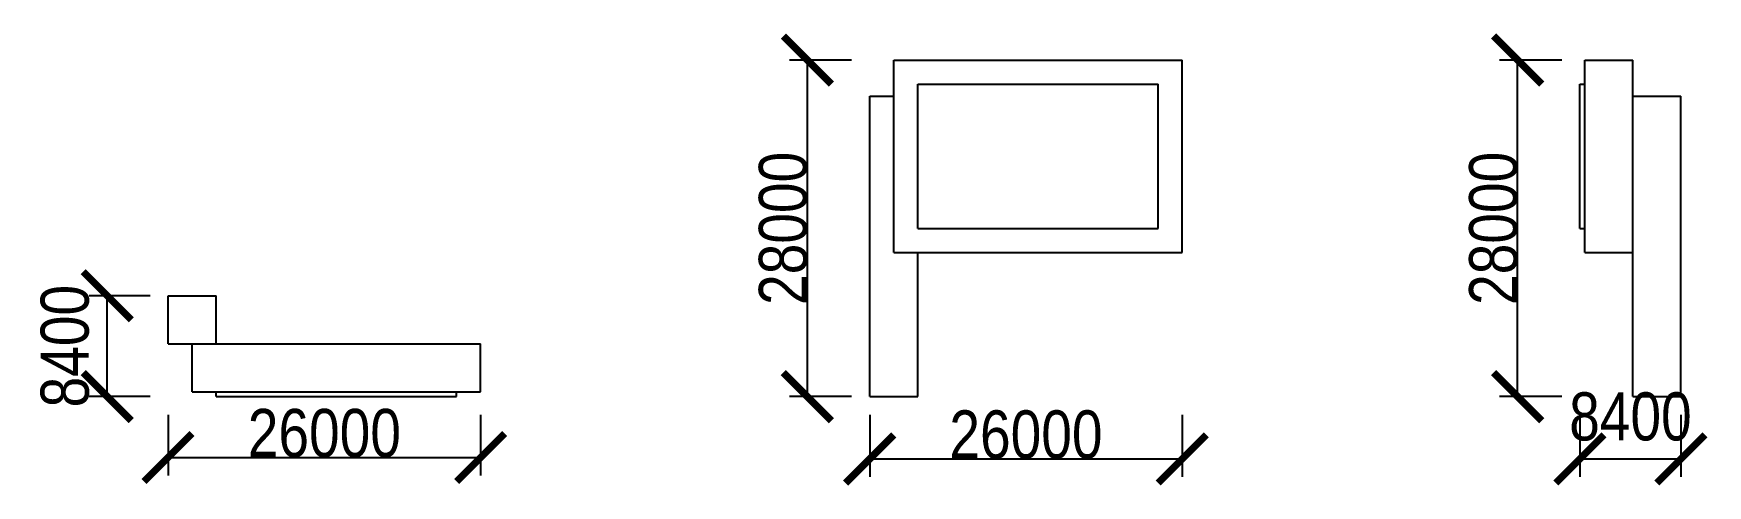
# Model space of a CAD drawing. Header units: millimetres. Extents: x -112 to 1281, y -74 to 302.
import ezdxf

# ---------------------------------------------------------------- set-up
doc = ezdxf.new("R2010")
doc.units = ezdxf.units.MM
doc.layers.add('DIM', color=5, linetype='Continuous')
doc.layers.add('OUTLINE', color=7, linetype='Continuous')
doc.styles.add('OpenSansCondensed-Light', font='OpenSansCondensed-Light.ttf')
doc.dimstyles.new('EZDXF', dxfattribs={"dimtxt": 0.25, "dimasz": 0.175, "dimexe": 0.375, "dimexo": 0.125, "dimgap": 0.1, "dimtad": 1, "dimlfac": 100, "dimzin": 12, "dimdsep": 46, "dimtxsty": 'OpenSansCondensed-Light', "dimblk": 'ARCHTICK', "dimcen": 2.5, "dimazin": 3, "dimtfac": 0.5, "dimtmove": 2, "dimatfit": 3})

# ---------------------------------------------------------------- blocks, each defined once
blk = doc.blocks.new('_ARCHTICK')
at = {"color": 0, "linetype": 'BYBLOCK', "const_width": 0.15}
blk.add_lwpolyline([(-0.5, -0.5), (0.5, 0.5)], dxfattribs=at)

msp = doc.modelspace()

# ---------------------------------------------------------------- linework, layer by layer
at = {"layer": 'OUTLINE'}
for points in [[(603.6, 120), (603.6, 280)], [(603.6, 280), (843.6, 280)], [(843.6, 120), (843.6, 280)], [(1178.4, 120), (1178.4, 280)], [(1178.4, 280), (1218.4, 280)], [(1218.4, 120), (1218.4, 280)], [(623.6, 260), (823.6, 260)], [(623.6, 140), (623.6, 260)], [(823.6, 140), (823.6, 260)], [(1174.4, 260), (1178.4, 260)], [(1174.4, 140), (1174.4, 260)], [(583.6, 0), (583.6, 250)], [(583.6, 250), (603.6, 250)], [(1218.4, 250), (1258.4, 250)], [(1258.4, 0), (1258.4, 250)], [(623.6, 140), (823.6, 140)], [(1174.4, 140), (1178.4, 140)], [(603.6, 120), (843.6, 120)], [(623.6, 0), (623.6, 120)], [(1178.4, 120), (1218.4, 120)], [(1218.4, 0), (1218.4, 120)], [(0, 44), (0, 84)], [(0, 84), (40, 84)], [(40, 44), (40, 84)], [(0, 44), (20, 44)], [(20, 4), (20, 44)], [(20, 44), (260, 44)], [(260, 4), (260, 44)], [(20, 4), (260, 4)], [(40, 0), (40, 4)], [(40, 0), (240, 0)], [(240, 0), (240, 4)], [(583.6, 0), (623.6, 0)], [(1218.4, 0), (1258.4, 0)]]:
    msp.add_lwpolyline(points, dxfattribs=at)

# ---------------------------------------------------------------- dimensions: what is measured, and where the dimension line sits
at = {"layer": 'DIM'}
for base, p1, p2 in [((531.8, 0), (583.6, 0), (583.6, 280)), ((1122.6, 0), (1174.4, 0), (1174.4, 280)), ((-50.6, 0), (0, 0), (0, 84))]:
    msp.add_linear_dim(base=base, p1=p1, p2=p2, angle=90, dimstyle='EZDXF', override={"dimtxt": 40, "dimasz": 40, "dimexe": 15, "dimexo": 15, "dimdec": 0}, dxfattribs=at).render()
for base, p1, p2 in [((0, -50.6), (0, 0), (260, 0)), ((583.6, -51.8), (583.6, 0), (843.6, 0)), ((1174.4, -51.8), (1174.4, 0), (1258.4, 0))]:
    msp.add_linear_dim(base=base, p1=p1, p2=p2, dimstyle='EZDXF', override={"dimtxt": 40, "dimasz": 40, "dimexe": 15, "dimexo": 15, "dimdec": 0}, dxfattribs=at).render()

doc.saveas('drawing.dxf')
